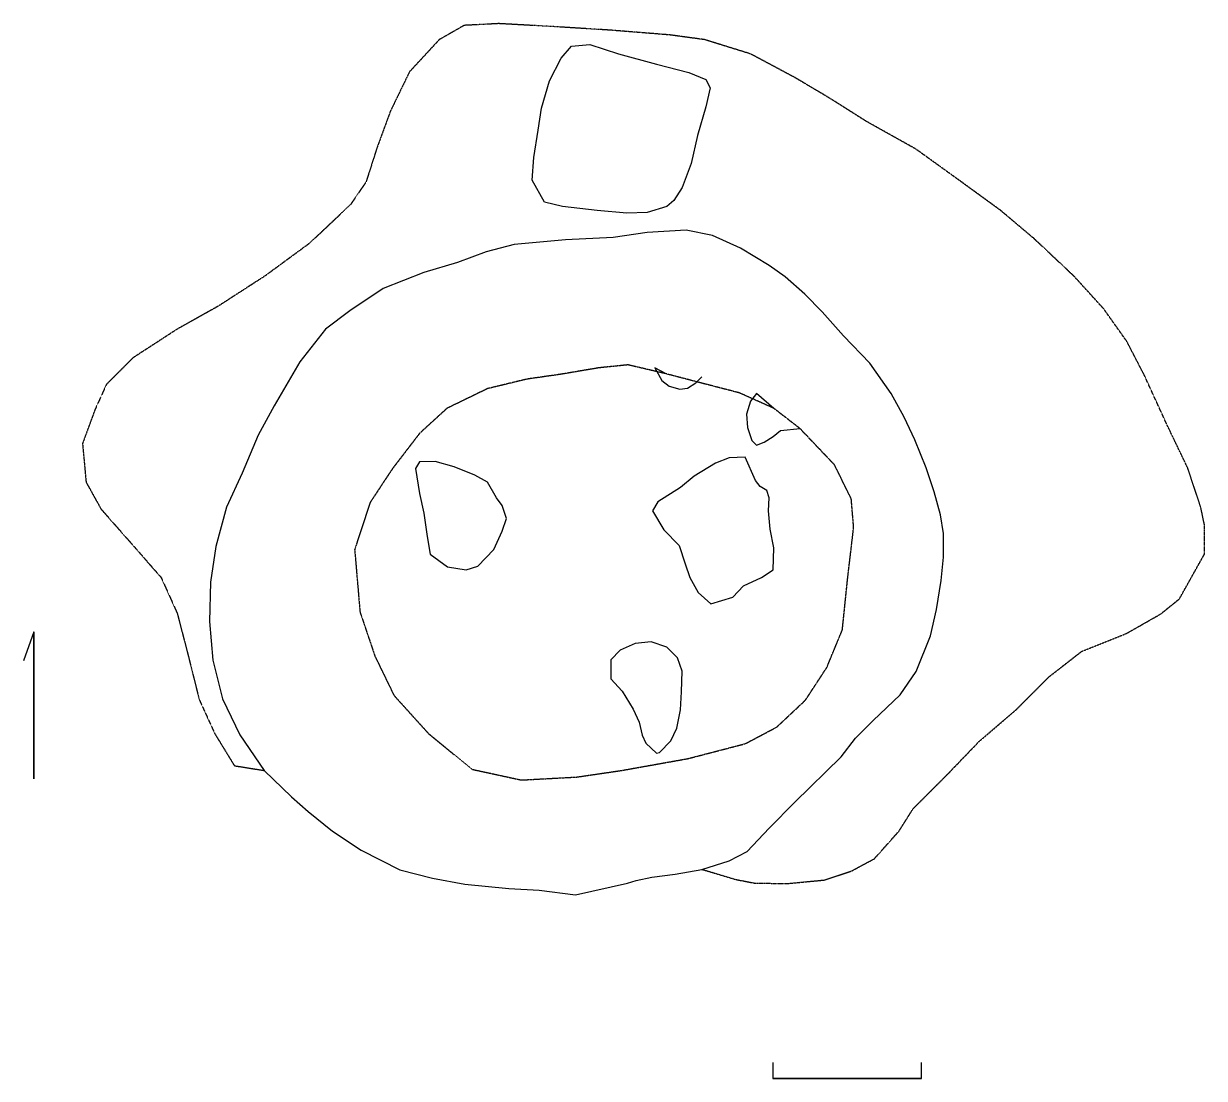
# Model space of a CAD drawing. Extents: x 189 to 22070, y -1313 to 18229.
import ezdxf

# ---------------------------------------------------------------- set-up
doc = ezdxf.new("R2010")
doc.units = 0
doc.linetypes.add('CENTER', pattern=[2, 1.25, -0.25, 0.25, -0.25])
doc.linetypes.add('DASHED', pattern=[0.75, 0.5, -0.25])
doc.layers.add('LAYER1', color=7, linetype='CONTINUOUS')

msp = doc.modelspace()

# ---------------------------------------------------------------- linework, layer by layer
at = {"layer": 'LAYER1', "color": 7, "linetype": 'DASHED'}
msp.add_lwpolyline([(12757.1199, 2560.0566), (12834.3526, 2537.9916), (13386.1018, 2372.4704), (13728.1689, 2306.2624), (14324.0479, 2295.2222), (15019.2378, 2361.4302), (15526.8427, 2526.9526), (15957.1983, 2758.6829), (16409.6176, 3266.2866), (16674.4519, 3685.6031), (17336.539, 4347.689), (17899.3129, 4932.5422), (18594.5027, 5528.4197), (19201.4209, 6135.3212), (19797.2975, 6598.7819), (20624.9058, 6929.8254), (21264.9267, 7293.9729), (21606.9962, 7569.8475), (22070.4545, 8397.4546), (22070.4545, 8949.1882), (22004.2465, 9269.207), (21761.4926, 9997.5021), (21375.2646, 10803.0287), (20955.9481, 11718.9254), (20635.9448, 12336.8682), (20205.5893, 12943.7863), (19653.8401, 13550.6878), (18914.5227, 14245.8776), (18285.5408, 14775.5463), (17557.2458, 15305.215), (16729.6376, 15901.0941), (15802.7161, 16419.7381), (15140.6314, 16839.0546), (14489.5691, 17225.2659), (13661.9609, 17666.6628), (12812.2889, 17931.4971), (12161.2432, 18019.7689), (11057.7616, 18108.0573), (9998.4218, 18174.2653), (8994.254, 18229.4343), (8354.2473, 18196.3315), (7890.7866, 17931.4971), (7339.0375, 17335.6181), (6985.9302, 16607.323), (6743.1608, 15945.2383), (6533.5097, 15294.1903), (6246.5961, 14874.8583), (5485.197, 14157.6059), (4657.5888, 13550.6878), (3785.853, 12987.9139), (3035.4775, 12568.5974), (2218.9095, 12038.9287), (1722.3454, 11542.3652), (1512.6794, 11078.9045), (1280.949, 10449.9226), (1347.1576, 9732.6677), (1623.0322, 9236.103), (2196.8457, 8585.0407), (2737.5392, 7967.099), (3035.4775, 7305.012), (3245.1429, 6499.4687), (3443.7693, 5704.9657), (3730.6686, 5075.9844), (4094.8161, 4480.1065), (4646.5641, 4391.8332)], dxfattribs=at)
at = {"layer": 'LAYER1', "color": 7, "linetype": 'CONTINUOUS'}
for points in [[(10174.9844, 14841.7543), (9843.9415, 14919.0037), (9612.2111, 15327.2955), (9645.3151, 15746.612), (9722.5478, 16254.2169), (9788.757, 16662.492), (9932.2144, 17170.0969), (10152.9039, 17589.4134), (10340.5056, 17810.1178), (10682.5726, 17843.223), (11212.2414, 17666.6628), (11918.4726, 17479.0755), (12514.3493, 17324.579), (12834.3526, 17192.1607), (12911.602, 17037.6809), (12834.3526, 16684.5724), (12679.8705, 16154.9037), (12558.4936, 15636.2598), (12392.9724, 15194.8795), (12238.4759, 14952.1089), (12106.0576, 14841.7543), (11741.9124, 14731.4188), (11366.7402, 14720.3774), (10814.991, 14764.5216), (10174.9844, 14841.7543), (9843.9415, 14919.0037), (9612.2111, 15327.2955)], [(11377.7649, 2306.2624), (11543.2861, 2350.4066), (11830.2009, 2416.6146), (12260.5564, 2471.7836), (12757.1199, 2560.0566), (13264.7082, 2714.5542), (13595.7529, 2891.1001), (14004.0446, 3321.4556), (14478.5444, 3806.9956), (15339.2554, 4645.6286), (15604.0898, 4987.7111), (15935.1345, 5318.7544), (16431.698, 5793.2541), (16729.6376, 6223.6108), (16994.4719, 6885.6967), (17104.8098, 7371.2212), (17193.0983, 7911.9301), (17237.2258, 8342.2856), (17237.2258, 8783.6671), (17182.0568, 9125.7496), (17060.6799, 9556.1052), (16917.2225, 9997.5021), (16707.5571, 10516.1306), (16508.9307, 10935.4471), (16266.1768, 11376.8416), (15868.9241, 11939.6155), (15383.3853, 12447.2204), (14986.1326, 12888.6007), (14666.1293, 13219.643), (14301.9818, 13539.663), (14004.0446, 13749.3141), (13474.3759, 14069.3317), (12955.7463, 14301.0609), (12470.2051, 14400.3741), (11741.9124, 14356.2298), (11112.9306, 14267.9581), (10230.1534, 14223.8139), (9281.1676, 14135.5397), (8762.5236, 14003.1225), (8232.8549, 13804.4962), (7603.873, 13616.8957), (6853.513, 13318.9562), (6235.5714, 12910.6811), (5783.1354, 12568.5974), (5308.6511, 11961.6793), (4834.1502, 11145.1124), (4536.2118, 10604.4047), (4238.2723, 9898.1889), (3951.3742, 9269.207), (3752.7478, 8540.912), (3653.4346, 7878.8261), (3631.3554, 7150.531), (3697.5634, 6433.2607), (3874.126, 5716.0065), (4194.1281, 5053.92), (4646.5641, 4391.8332), (5154.1535, 3906.3091), (5463.1321, 3630.4345), (5915.5526, 3266.2866), (6445.2213, 2913.1793), (7162.4916, 2549.0318), (7769.3942, 2394.5351), (8365.2721, 2284.1975), (9181.8556, 2206.9494), (9744.6283, 2173.8457), (10417.7383, 2085.5724), (11377.7649, 2306.2624)], [(376.1087, 6962.9294), (189.428, 6424.2196)], [(376.1087, 6962.9294), (376.1087, 4237.3523)], [(376.1087, 4237.3523), (376.1087, 6962.9294)], [(14070.2526, -1018.691), (14070.2526, -1313.1476)], [(16828.9507, -1313.1476), (16828.9507, -1015.8335)], [(14070.2526, -1313.1476), (16828.9507, -1313.1476)], [(16828.9507, -1313.1476), (14070.2526, -1313.1476)]]:
    msp.add_lwpolyline(points, dxfattribs=at)
at = {"layer": 'LAYER1', "color": 7, "linetype": 'CENTER'}
msp.add_lwpolyline([(11388.8039, 11906.5127), (11388.8039, 11906.5127), (10848.0938, 11851.3437), (10130.8402, 11729.9501), (9512.8979, 11641.6783), (8784.6029, 11465.1158), (8034.2285, 11100.9682), (7526.6391, 10637.5075), (7019.0354, 9975.4216), (6610.7436, 9357.48), (6323.8443, 8485.7275), (6423.1575, 7327.0769), (6699.0321, 6510.5089), (7052.1394, 5782.2139), (7692.1615, 5075.9838), (8497.6893, 4413.8979), (9413.5847, 4215.2718), (10439.8187, 4270.4563), (11267.427, 4391.8332), (12503.3103, 4612.5234), (13562.6477, 4888.3979), (14147.502, 5197.3762), (14677.1707, 5693.9409), (15074.4211, 6300.8435), (15361.3216, 6996.0334), (15460.6324, 7956.0588), (15570.987, 8894.0193), (15526.8427, 9423.688), (15217.8642, 10052.6699), (14577.8576, 10725.796), (14092.3164, 11100.9682), (13452.3098, 11387.883), (12768.1446, 11564.4289), (12095.0328, 11740.9891), (11388.8039, 11906.5127)], dxfattribs=at)
at = {"layer": 'LAYER1', "color": 1, "linetype": 'CONTINUOUS'}
for points in [[(12095.0328, 11740.9891), (11885.3675, 11851.3437), (12017.7858, 11619.6122), (12150.2018, 11509.26), (12348.8282, 11454.091), (12492.2856, 11476.1548), (12646.7677, 11575.468), (12757.1199, 11685.8226), (12757.1199, 11685.8226)], [(14092.3164, 11100.9682), (13772.3131, 11376.8416), (13661.9609, 11233.3866), (13584.7282, 10990.6303), (13606.7919, 10747.8597), (13684.0413, 10505.0915), (13772.3131, 10416.8174), (13915.7705, 10471.9863), (14081.2917, 10582.3386), (14213.71, 10692.6932), (14577.8576, 10725.796)], [(8784.6029, 9732.6677), (8552.8737, 9865.0849), (8166.6457, 10019.5659), (7813.5384, 10118.879), (7526.6391, 10107.8388), (7449.3909, 9986.4619), (7526.6391, 9523.0012), (7603.873, 9158.8536), (7670.081, 8728.4981), (7725.2655, 8397.4546), (8045.2688, 8165.7242), (8387.3513, 8110.5564), (8608.0415, 8176.7644), (8905.981, 8485.7275), (9060.462, 8827.8113), (9137.7102, 9059.5404), (9060.462, 9302.311), (8950.1252, 9445.7529), (8784.6029, 9732.6677)], [(13562.6477, 10196.1273), (13264.7082, 10185.0882), (13010.9152, 10085.775), (12613.6625, 9843.0045), (12359.8672, 9633.3546), (11940.5364, 9368.5202), (11841.2232, 9202.9978), (12050.8886, 8849.8751), (12337.7891, 8562.9769), (12448.1413, 8220.8932), (12536.4131, 7967.099), (12690.9119, 7691.2245), (12922.6411, 7481.5746), (13330.9185, 7602.9515), (13529.5425, 7812.6169), (13860.5872, 7967.099), (14081.2917, 8110.5564), (14092.3164, 8518.8315), (14026.1084, 8860.9153), (13993.0032, 9202.9978), (14004.0446, 9445.7529), (13959.9004, 9578.1701), (13838.5211, 9655.4183), (13750.2493, 9765.7717), (13562.6477, 10196.1273)], [(11918.4726, 4711.8365), (11973.6416, 4722.8768), (12183.307, 4943.5669), (12293.6592, 5175.297), (12359.8672, 5517.3795), (12381.9333, 5848.4231), (12392.9724, 6234.6344), (12304.6839, 6477.4049), (12106.0576, 6676.0301), (11819.1595, 6775.3433), (11521.2199, 6742.2393), (11245.3465, 6620.8623), (11068.8006, 6444.3009), (11068.8006, 6091.1936), (11278.4517, 5859.4633), (11488.1171, 5528.4197), (11598.4693, 5285.6492), (11653.6383, 5042.8798), (11719.8463, 4899.4382), (11918.4726, 4711.8365)]]:
    msp.add_lwpolyline(points, dxfattribs=at)

doc.saveas('drawing.dxf')
